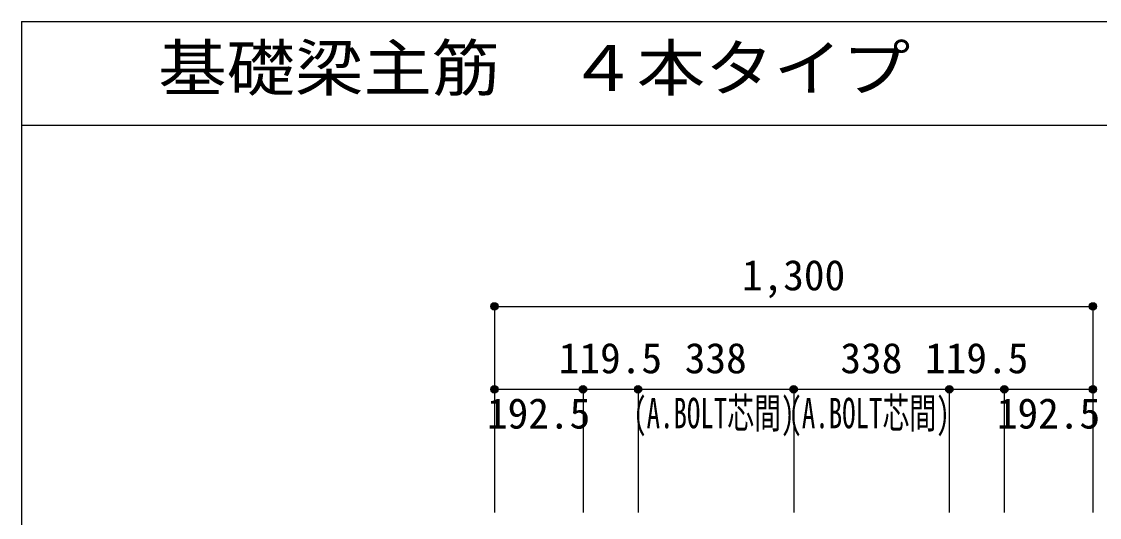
# Model space of a CAD drawing. Units: millimetres at full size, sheet at 1:30. Extents: x -5973 to 5954, y -4195 to 4201.
# Drawn here: x -5973 to -3632, y 3125 to 4201 of the extents above; entities that cross this region are included whole.
import ezdxf
from ezdxf.enums import TextEntityAlignment as Align

# ---------------------------------------------------------------- set-up
doc = ezdxf.new("R2010")
doc.units = ezdxf.units.MM
doc.header["$LTSCALE"] = 30
doc.header["$PDMODE"] = 32
doc.header["$PDSIZE"] = 15
for name, color, linetype in [('0-7_文字', 4, 'Continuous'), ('0-D_寸法', 4, 'Continuous'), ('6-7_文字', 7, 'Continuous'), ('F-0_枠', 6, 'Continuous')]:
    doc.layers.add(name, color=color, linetype=linetype)
doc.styles.add('ＭＳ ゴシック', font='')
doc.styles.get('ＭＳ ゴシック').set_extended_font_data('MS Gothic')

msp = doc.modelspace()

# ---------------------------------------------------------------- linework, layer by layer
at = {"layer": '0-D_寸法'}
for p, q in [((-4945.8, 3583.07), (-4945.8, 3403.07)), ((-4945.8, 3583.07), (-4945.8, 3403.07)), ((-4945.8, 3583.07), (-3645.8, 3583.07)), ((-4945.8, 3583.07), (-3645.8, 3583.07)), ((-3645.8, 3583.07), (-3645.8, 3136.03)), ((-4945.8, 3403.07), (-4945.8, 3136.03)), ((-4945.8, 3403.07), (-4753.3, 3403.07)), ((-4945.8, 3403.07), (-4945.8, 3136.03)), ((-4753.3, 3403.07), (-4753.3, 3136.03)), ((-4753.3, 3403.07), (-4633.8, 3403.07)), ((-4633.8, 3403.07), (-4633.8, 3136.03)), ((-4633.8, 3403.07), (-4295.8, 3403.07)), ((-4295.8, 3403.07), (-4295.8, 3136.03)), ((-4295.8, 3403.07), (-3957.8, 3403.07)), ((-3957.8, 3403.07), (-3957.8, 3136.03)), ((-3957.8, 3403.07), (-3838.3, 3403.07)), ((-3838.3, 3403.07), (-3838.3, 3136.03)), ((-3838.3, 3403.07), (-3645.8, 3403.07))]:
    msp.add_line(p, q, dxfattribs=at)
for centre, radius in [((-4945.8, 3583.07), 8), ((-4945.8, 3583.07), 7.2), ((-4945.8, 3583.07), 6.4), ((-4945.8, 3583.07), 5.6), ((-4945.8, 3583.07), 4.8), ((-4945.8, 3583.07), 4), ((-4945.8, 3583.07), 3.2), ((-4945.8, 3583.07), 2.4), ((-4945.8, 3583.07), 1.6), ((-4945.8, 3583.07), 0.8), ((-3645.8, 3583.07), 8), ((-3645.8, 3583.07), 7.2), ((-3645.8, 3583.07), 6.4), ((-3645.8, 3583.07), 5.6), ((-3645.8, 3583.07), 4.8), ((-3645.8, 3583.07), 4), ((-3645.8, 3583.07), 3.2), ((-3645.8, 3583.07), 2.4), ((-3645.8, 3583.07), 1.6), ((-3645.8, 3583.07), 0.8), ((-4945.8, 3403.07), 8), ((-4945.8, 3403.07), 7.2), ((-4945.8, 3403.07), 6.4), ((-4945.8, 3403.07), 5.6), ((-4945.8, 3403.07), 4.8), ((-4945.8, 3403.07), 4), ((-4945.8, 3403.07), 3.2), ((-4945.8, 3403.07), 2.4), ((-4945.8, 3403.07), 1.6), ((-4945.8, 3403.07), 0.8), ((-4753.3, 3403.07), 8), ((-4753.3, 3403.07), 7.2), ((-4753.3, 3403.07), 6.4), ((-4753.3, 3403.07), 5.6), ((-4753.3, 3403.07), 4.8), ((-4753.3, 3403.07), 4), ((-4753.3, 3403.07), 3.2), ((-4753.3, 3403.07), 2.4), ((-4753.3, 3403.07), 1.6), ((-4753.3, 3403.07), 0.8), ((-4633.8, 3403.07), 8), ((-4633.8, 3403.07), 7.2), ((-4633.8, 3403.07), 6.4), ((-4633.8, 3403.07), 5.6), ((-4633.8, 3403.07), 4.8), ((-4633.8, 3403.07), 4), ((-4633.8, 3403.07), 3.2), ((-4633.8, 3403.07), 2.4), ((-4633.8, 3403.07), 1.6), ((-4633.8, 3403.07), 0.8), ((-4295.8, 3403.07), 8), ((-4295.8, 3403.07), 7.2), ((-4295.8, 3403.07), 6.4), ((-4295.8, 3403.07), 5.6), ((-4295.8, 3403.07), 4.8), ((-4295.8, 3403.07), 4), ((-4295.8, 3403.07), 3.2), ((-4295.8, 3403.07), 2.4), ((-4295.8, 3403.07), 1.6), ((-4295.8, 3403.07), 0.8), ((-3957.8, 3403.07), 8), ((-3957.8, 3403.07), 7.2), ((-3957.8, 3403.07), 6.4), ((-3957.8, 3403.07), 5.6), ((-3957.8, 3403.07), 4.8), ((-3957.8, 3403.07), 4), ((-3957.8, 3403.07), 3.2), ((-3957.8, 3403.07), 2.4), ((-3957.8, 3403.07), 1.6), ((-3957.8, 3403.07), 0.8), ((-3838.3, 3403.07), 8), ((-3838.3, 3403.07), 7.2), ((-3838.3, 3403.07), 6.4), ((-3838.3, 3403.07), 5.6), ((-3838.3, 3403.07), 4.8), ((-3838.3, 3403.07), 4), ((-3838.3, 3403.07), 3.2), ((-3838.3, 3403.07), 2.4), ((-3838.3, 3403.07), 1.6), ((-3838.3, 3403.07), 0.8), ((-3645.8, 3403.07), 8), ((-3645.8, 3403.07), 7.2), ((-3645.8, 3403.07), 6.4), ((-3645.8, 3403.07), 5.6), ((-3645.8, 3403.07), 4.8), ((-3645.8, 3403.07), 4), ((-3645.8, 3403.07), 3.2), ((-3645.8, 3403.07), 2.4), ((-3645.8, 3403.07), 1.6), ((-3645.8, 3403.07), 0.8)]:
    msp.add_circle(centre, radius, dxfattribs=at)
at = {"layer": '0-D_寸法', "color": 7}
for p in [(-4945.8, 3583.07), (-4945.8, 3583.07), (-3645.8, 3583.07), (-4945.8, 3403.07), (-4945.8, 3403.07), (-4753.3, 3403.07), (-4753.3, 3403.07), (-4633.8, 3403.07), (-4633.8, 3403.07), (-4295.8, 3403.07), (-4295.8, 3403.07), (-3957.8, 3403.07), (-3957.8, 3403.07), (-3838.3, 3403.07), (-3838.3, 3403.07), (-3645.8, 3403.07), (-3645.8, 3403.07)]:
    msp.add_point(p, dxfattribs=at)
at = {"layer": 'F-0_枠'}
for q in [(5954.1, 4201.15), (-5972.88, -4195.24)]:
    msp.add_line((-5972.88, 4201.15), q, dxfattribs=at)
at = {"layer": 'F-0_枠', "color": 2}
msp.add_line((-5972.88, 3976.15), (3723.6, 3976.15), dxfattribs=at)

# ---------------------------------------------------------------- texts
at = {"layer": '0-7_文字', "style": 'ＭＳ ゴシック', "width": 0.65}
for p in [(-4644.39, 3298.79), (-4307.21, 3298.79)]:
    msp.add_text('(A.BOLT芯間)', height=65.98, dxfattribs=at).set_placement(p, align=Align.BOTTOM_LEFT)
at = {"layer": '0-D_寸法', "style": 'ＭＳ ゴシック'}
for s, p in [('1,300', (-4408.3, 3598.07)), ('119.5', (-4806.05, 3418.07)), ('338', (-4532.3, 3418.07)), ('338', (-4194.3, 3418.07)), ('119.5', (-4010.55, 3418.07)), ('192.5', (-4962.05, 3298.07)), ('192.5', (-3854.55, 3298.07))]:
    msp.add_text(s, height=65.98, dxfattribs=at).set_placement(p, align=Align.BOTTOM_LEFT)
at = {"layer": '6-7_文字', "color": 2, "style": 'ＭＳ ゴシック', "width": 1.1}
msp.add_text('\u3000\u3000基礎梁主筋\u3000４本タイプ', height=98.97, dxfattribs=at).set_placement((-5972.88, 4021.15), align=Align.BOTTOM_LEFT)

doc.saveas('drawing.dxf')
